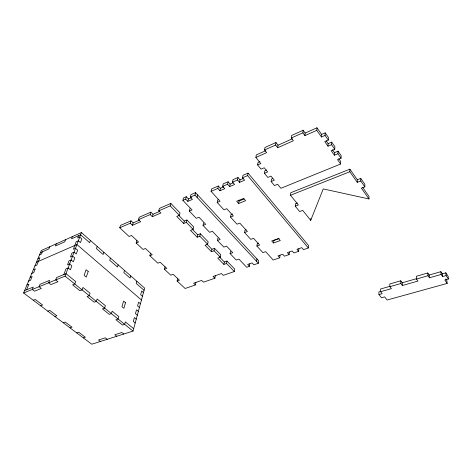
<?xml version="1.0" encoding="UTF-8"?>
<svg xmlns="http://www.w3.org/2000/svg" width="472" height="472" viewBox="0 0 472 472"><rect width="100%" height="100%" fill="white"/><g stroke="black" fill="none" stroke-linecap="round" stroke-linejoin="round"><path stroke-width="0.71" d="M360.75 180.988L360.761 178.416L357.31 179.755L357.28 182.322L360.75 180.988L364.844 186.859L361.393 188.169L368.992 198.966L323.261 188.918L310.706 220.353L302.694 210.388L299.596 211.556L295.254 206.193L295.496 203.68L297.354 202.96M357.28 182.322L349.829 171.725L349.882 169.159L290.776 192.729L290.516 195.243L298.363 204.995L295.254 206.193M272.757 178.487L271.494 179.012L271.158 181.537L274.456 185.579L277.607 184.281L280.864 188.304L340.625 164.014L340.713 161.436L338.784 158.704M340.625 164.014L337.521 159.636L341.055 158.185L341.144 155.607L338.029 151.158L334.5 152.639L334.388 155.211L337.928 153.736L338.029 151.158M334.388 155.211L331.22 150.733L334.766 149.235L334.884 146.662L331.698 142.113L328.152 143.635L328.011 146.202L331.574 144.686L331.698 142.113M328.011 146.202L324.766 141.624L328.341 140.078L328.477 137.517L325.22 132.862L321.65 134.431L321.485 136.992L325.066 135.423L325.22 132.862M316.777 130.343L316.966 127.788L305.183 133.057L304.953 135.606L316.777 130.343L321.485 136.992M279.748 257.789L278.02 255.853L282.693 254.237L284.415 256.184L289.118 254.573L287.407 252.614L292.156 250.974L293.867 252.945L298.658 251.305L296.953 249.316L301.791 247.647L303.49 249.647L308.363 247.977L308.541 245.487L248.042 173.112L242.98 175.307L242.543 177.791L244.596 180.21L239.57 182.363L237.51 179.962L237.959 177.484L232.991 179.637L232.525 182.115L234.59 184.493L229.657 186.605L227.593 184.245L228.07 181.767L223.191 183.885L222.701 186.352L224.772 188.7L219.934 190.771L217.857 188.44L218.365 185.98L211.603 188.906L211.078 191.367L220.023 201.249L217.185 202.435L223.923 209.833L226.749 208.683L233.339 215.964L230.525 217.09L236.997 224.2L239.8 223.108L247.393 231.498L244.602 232.554L250.803 239.369L253.588 238.342L259.665 245.056L256.892 246.059L262.863 252.62L265.624 251.647L273.211 260.025L279.748 257.789L280.014 255.328M310.706 220.353L310.841 218.465M298.658 251.305L298.87 248.821M304.953 135.606L302.918 132.803L303.154 130.254L291.602 135.464L291.318 138.001L293.377 140.756L277.701 147.736L275.618 145.046L275.955 142.514L264.963 147.47L264.585 149.99L266.68 152.639L255.883 157.447L260.81 163.53L257.623 164.923L261.063 169.141L264.243 167.767L267.636 171.961L264.462 173.318L267.83 177.448L270.999 176.115L274.32 180.221L271.158 181.537M289.118 254.573L289.36 252.101M273.495 242.997L271.707 240.974L278.51 238.513L280.285 240.561L273.495 242.997L273.784 240.525L279.206 238.572M277.701 147.736L278.026 145.205L275.955 142.514M230.525 251.192L230.1 253.635L236.242 260.042L238.897 259.098L246.697 267.276L249.417 266.338L247.641 264.462L252.101 262.91L253.877 264.804L258.373 263.252L258.703 260.798L195.526 192.647L190.894 194.67L190.299 197.131L192.428 199.402L187.832 201.385L185.697 199.131L186.304 196.677L188.428 198.93L187.832 201.385M256.603 261.352L256.939 258.898M256.892 246.059L257.234 243.605L258.615 243.104M264.462 173.318L264.827 170.793L266.721 169.985M249.417 266.338L249.776 263.895M257.623 164.923L258.013 162.403L259.919 161.566M244.602 232.554L244.992 230.1L246.101 229.675M255.883 157.447L256.284 154.928L265.701 150.715M177.655 278.669L177.106 281.035L185.136 288.486L195.426 284.946L193.597 283.212L201.656 280.415L203.485 282.167L214.89 278.238L213.073 276.456L221.457 273.548L223.262 275.353L234.36 271.53L234.755 269.105L226.932 261.069L224.347 261.99L223.911 264.414L226.507 263.494L226.932 261.069M308.363 247.977L247.629 175.602L248.042 173.112M238.649 203.52L236.655 201.267L243.611 198.405L245.593 200.683L238.649 203.52L239.074 201.048L238.283 200.146M239.57 182.363L240.006 179.879L237.959 177.484M230.525 217.09L230.967 214.63L232.655 213.958M223.911 264.414L217.734 258.131L220.335 257.187L220.784 254.756L214.524 248.325L211.922 249.299L211.444 251.729L214.052 250.756L214.524 248.325M214.89 278.238L215.332 275.837M229.657 186.605L230.13 184.133L228.07 181.767M230.1 253.635L232.767 252.667L226.519 246.118L223.846 247.116L217.474 240.466L217.946 238.024M217.185 202.435L217.686 199.98L218.819 199.503M219.934 190.771L220.43 188.304L218.365 185.98M211.444 251.729L205.031 245.204L207.65 244.207L208.146 241.776L200.334 233.752L197.715 234.779L197.178 237.215L190.499 230.419L193.131 229.362L193.691 226.926L186.912 219.964L184.281 221.049L183.691 223.486L176.746 216.424L179.395 215.309L180.003 212.872L170.823 203.438L159.442 208.406L158.763 210.837L160.917 212.99L152.326 216.701L150.167 214.571L150.869 212.152L153.022 214.282L152.326 216.701M195.426 284.946L195.921 282.569M217.474 240.466L220.158 239.446L212.365 231.268L209.668 232.324L203.025 225.392L203.556 222.943M197.178 237.215L199.809 236.189L200.334 233.752M197.072 197.396L197.644 194.936M190.299 197.131L194.948 195.113L195.526 192.647M183.691 223.486L186.328 222.4L186.912 219.964M203.025 225.392L205.727 224.312L198.96 217.214L196.252 218.329L189.343 211.12L189.927 208.671M189.343 211.12L192.057 209.975L182.882 200.352L183.496 197.904L186.304 196.677M177.106 281.035L179.466 280.191L173.165 274.32L170.799 275.182L164.386 269.223L164.982 266.857M158.763 210.837L170.174 205.875L170.823 203.438M133.021 331.09L144.668 288.132L81.414 232.56L41.359 250.502L23.6 292.988L91.798 344.212L133.021 331.09L65.077 276.138L23.6 292.988M164.386 269.223L166.758 268.344L160.232 262.261L157.855 263.164L149.86 255.747L150.515 253.37M136.845 281.259L136.225 283.448L144.072 290.315M130.72 275.878L130.077 278.067L123.829 272.604L124.496 270.409M149.86 255.747L152.244 254.815L145.453 248.484L143.063 249.44L136.148 243.021L136.856 240.637M132.414 225.286L133.157 222.89L130.992 220.831L130.243 223.227L132.414 225.286L140.65 221.734L138.479 219.645L139.21 217.244L150.869 212.152M118.165 264.845L117.481 267.046L109.716 260.255L110.43 258.054M136.148 243.021L138.538 242.036L131.493 235.469L129.098 236.478L119.74 227.793L120.519 225.41L130.992 220.831M103.87 252.29L103.132 254.491L96.43 248.632L97.197 246.425M90.412 240.46L89.621 242.667L80.588 234.767L71.555 238.791L72.405 236.596M65.077 276.138L81.414 232.56M63.826 274.568L65.986 268.845L68.151 267.948L70.375 269.777L71.862 265.783L69.649 263.948L67.496 264.851L68.983 260.892L71.13 259.989L73.331 261.824L74.782 257.901L72.605 256.066L70.464 256.98L71.927 253.104L74.057 252.19L76.222 254.024L77.65 250.184L75.496 248.343L73.372 249.263L76.222 241.705L78.334 240.773L80.458 242.614L81.845 238.885L79.733 237.044L77.632 237.976L78.488 235.705M65.59 239.646L64.735 241.835L55.436 245.983L56.31 243.806M49.749 246.744L48.858 248.915L40.462 252.662M26.579 289.79L28.904 284.209L26.928 285.023M42.386 251.8L41.453 254.03L39.53 254.886M264.585 149.99L275.618 145.046M291.318 138.001L302.918 132.803M278.026 145.205L292.345 138.797M38.008 258.526L39.937 257.677L36.857 265.075L34.916 265.919M36.468 262.208L76.924 244.543L141.452 299.98M119.74 227.793L130.243 223.227M138.479 219.645L150.167 214.571M182.882 200.352L185.697 199.131M133.157 222.89L139.476 220.153M153.022 214.282L159.613 211.421M188.428 198.93L191.709 197.508M211.078 191.367L217.857 188.44M222.701 186.352L227.593 184.245M232.525 182.115L237.51 179.962M242.543 177.791L247.629 175.602M220.43 188.304L223.451 187.006M230.13 184.133L233.203 182.811M240.006 179.879L243.139 178.534M33.347 269.665L35.3 268.828L33.724 272.621L31.766 273.453M30.173 277.27L32.131 276.445L30.527 280.309L28.556 281.129M239.074 201.048L244.112 198.983M24.597 290.599L33.246 287.065L32.267 289.466L34.527 291.189L41.318 288.451L39.058 286.71L40.026 284.297L49.619 280.374L48.663 282.805L50.929 284.581L57.985 281.731L55.725 279.937L56.664 277.495L65.997 273.677L75.662 281.53L74.782 283.979L72.605 284.834L79.915 290.728L82.087 289.891L82.936 287.448L90.093 293.26L89.267 295.702L87.096 296.51L94.152 302.198L96.323 301.407L97.114 298.971L105.386 305.691L104.625 308.127L102.459 308.889L109.25 314.364L111.416 313.614L112.153 311.19L118.802 316.594L118.088 319.013L115.929 319.745L122.496 325.031L124.655 324.323L125.34 321.904L133.67 328.677M290.516 195.243L349.829 171.725M33.306 300.275L35.288 299.496L42.61 305.012L40.621 305.773M47.819 311.178L49.808 310.44L56.882 315.774L54.894 316.494M63.236 322.759L65.219 322.057L72.039 327.196L70.057 327.881M76.765 332.925L78.747 332.253L85.349 337.232L83.373 337.881M380.821 291.354L378.916 291.897L378.963 294.587L381.47 297.755L384.651 296.87L387.123 300.021L447.161 283.412L444.866 280.02L448.4 279.035L446.099 275.589L442.553 276.592L441.113 274.462L429.426 277.796L429.201 275.034L427.774 272.975L416.316 276.291L416.493 279.04L417.95 281.07L402.368 285.507L402.238 282.781L400.763 280.793L389.801 283.961L389.884 286.675L391.388 288.64L380.603 291.714L380.55 289.017L389.955 286.315M402.238 282.781L416.351 278.728M429.201 275.034L440.848 271.689L442.282 273.819L442.553 276.592M389.884 286.675L400.887 283.519L402.368 285.507M416.493 279.04L427.992 275.736L429.426 277.796M442.282 273.819L445.81 272.81L448.111 276.256L448.4 279.035M378.963 294.587L382.155 293.684L380.603 291.714M100.436 341.462L98.506 339.993L105.268 337.822L107.197 339.309M116.743 336.271L114.826 334.76L121.835 332.512L123.752 334.04M135.198 323.049L133.31 321.497L134.384 317.556L136.266 319.113M137.322 315.219L135.452 313.656L136.514 309.791L138.367 311.355M139.405 307.532L137.559 305.968L138.597 302.174L140.432 303.738M142.461 296.257L140.65 294.687L141.659 291L143.464 292.569M170.174 205.875L179.395 215.309M186.328 222.4L193.131 229.362M199.809 236.189L207.65 244.207M214.052 250.756L220.335 257.187M226.507 263.494L234.36 271.53M178.847 215.503L184.281 221.049M192.086 229.026L197.715 234.779M207.013 244.278L211.922 249.299M219.22 256.75L224.347 261.99M194.948 195.113L258.373 263.252M303.154 130.254L305.183 133.057M316.966 127.788L321.65 134.431M326.128 140.774L328.152 143.635M332.53 149.842L334.5 152.639M325.066 135.423L328.341 140.078M331.574 144.686L334.766 149.235M337.928 153.736L341.055 158.185M349.882 169.159L357.31 179.755M362.667 187.396L368.974 196.399L368.992 198.966M360.761 178.416L364.844 184.286L364.844 186.859M445.733 278.946L446.872 280.645L447.161 283.412M445.81 272.81L446.099 275.589M440.848 271.689L441.113 274.462M427.774 272.975L427.992 275.736M400.763 280.793L400.887 283.519M125.499 302.717L123.882 308.287L121.947 306.676L123.575 301.106L125.499 302.717M88.217 271.483L86.258 277.099L84.128 275.335L86.105 269.713L88.217 271.483"/></g></svg>
